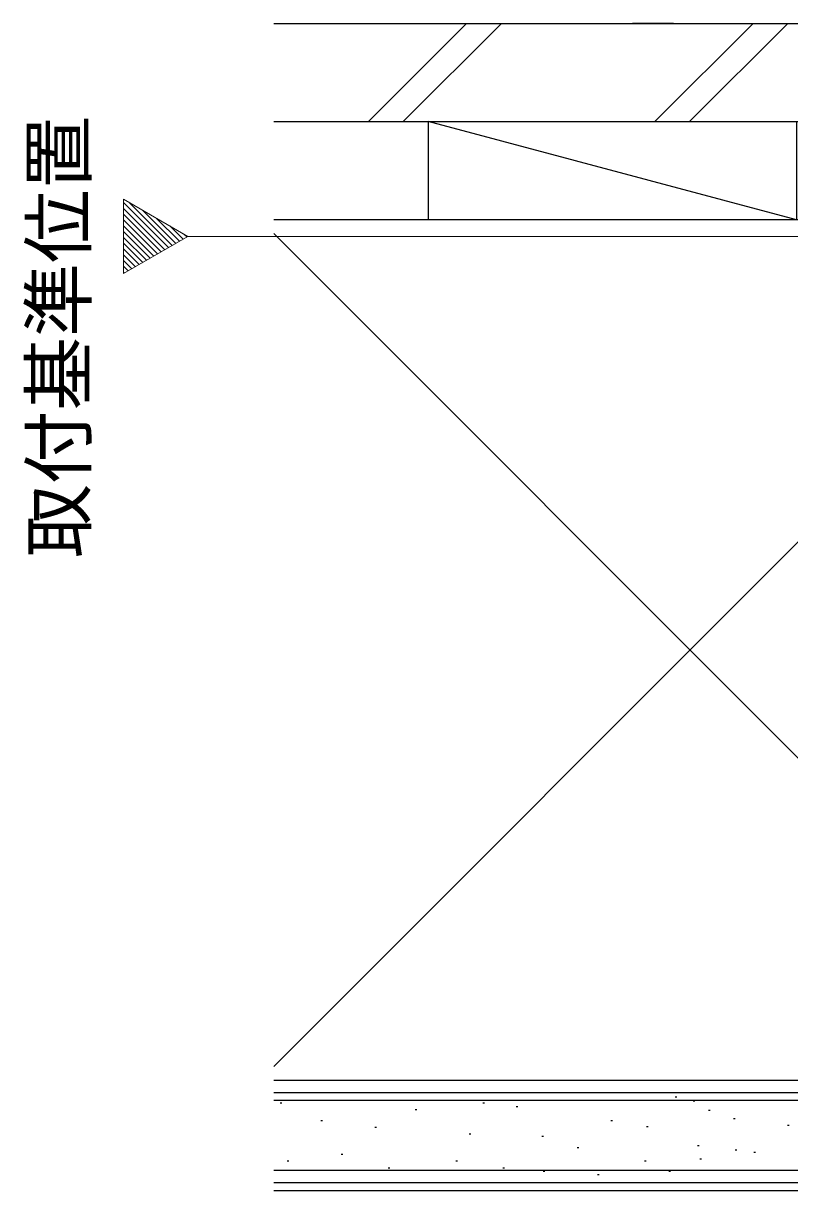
# Model space of a CAD drawing. Units: millimetres, scale not verified. Extents: x -525 to 525, y -785 to 780.
# Drawn here: x -45.2 to 48.4, y 50.3 to 192.8 of the extents above; entities that cross this region are included whole.
import ezdxf
from ezdxf.enums import TextEntityAlignment as Align

# ---------------------------------------------------------------- set-up
doc = ezdxf.new("R2010")
doc.units = ezdxf.units.MM
doc.header["$LTSCALE"] = 4
for name, color, linetype in [('0-1_USER1', 3, 'Continuous'), ('0-7_YSS_K', 3, 'Continuous'), ('0-8_YSS_KE', 3, 'Continuous')]:
    doc.layers.add(name, color=color, linetype=linetype)
doc.layers.add('0-3_YKK_12', color=1, linetype='Continuous', lineweight=18)
doc.styles.add('ＭＳ ゴシック', font='')
doc.styles.get('ＭＳ ゴシック').set_extended_font_data('MS Gothic')

msp = doc.modelspace()

# ---------------------------------------------------------------- linework, layer by layer
at = {"layer": '0-3_YKK_12'}
for p, q in [((-27.502, 165.459), (-32.996, 170.953)), ((-27.951, 165.2), (-32.996, 170.246)), ((-27.054, 165.718), (-32.334, 170.998)), ((-26.606, 165.976), (-30.661, 170.032)), ((-28.399, 164.941), (-32.996, 169.539)), ((-28.847, 164.682), (-32.996, 168.831)), ((-26.158, 166.235), (-28.988, 169.066)), ((-29.296, 164.423), (-32.996, 168.124)), ((-29.744, 164.165), (-32.996, 167.417)), ((-25.709, 166.494), (-27.315, 168.1)), ((-25.261, 166.753), (-25.642, 167.134)), ((-25.121, 166.833), (215.899, 166.833)), ((-30.192, 163.906), (-32.996, 166.71)), ((-30.64, 163.647), (-32.996, 166.003)), ((-31.089, 163.388), (-32.996, 165.296)), ((-31.537, 163.129), (-32.996, 164.589)), ((-31.985, 162.871), (-32.996, 163.882)), ((-32.434, 162.612), (-32.996, 163.175)), ((-32.882, 162.353), (-32.996, 162.467))]:
    msp.add_line(p, q, dxfattribs=at)
msp.add_lwpolyline([(-32.996, 162.287), (-25.121, 166.833), (-32.996, 171.38)], close=True, dxfattribs=at)
at = {"layer": '0-7_YSS_K'}
for p, q in [((-3.072, 180.834), (8.928, 192.834)), ((13.17, 192.834), (1.17, 180.834)), ((34.213, 192.832), (29.213, 192.832)), ((31.928, 180.834), (43.928, 192.834)), ((48.17, 192.834), (36.17, 180.834)), ((49.213, 168.834), (4.213, 180.834)), ((4.213, 180.834), (4.213, 168.834)), ((88.713, 168.834), (-14.642, 65.479)), ((-14.642, 167.189), (88.713, 63.834)), ((-14.642, 62.334), (102.213, 62.334)), ((21.812, 61.356), (21.612, 61.356)), ((34.609, 61.745), (34.409, 61.745)), ((-13.63, 61.009), (-13.83, 61.009)), ((2.853, 60.185), (2.653, 60.185)), ((11.094, 61.009), (10.894, 61.009)), ((15.185, 60.576), (14.985, 60.576)), ((36.789, 61.268), (36.589, 61.268)), ((38.677, 60.127), (38.476, 60.127)), ((-8.686, 58.861), (-8.886, 58.861)), ((26.753, 58.861), (26.553, 58.861)), ((41.734, 59.12), (41.534, 59.12)), ((-2.092, 58.037), (-2.292, 58.037)), ((9.446, 57.213), (9.246, 57.213)), ((31.101, 58.127), (30.901, 58.127)), ((48.327, 58.295), (48.127, 58.295)), ((18.304, 56.958), (18.104, 56.958)), ((37.338, 55.789), (37.138, 55.789)), ((-6.213, 54.74), (-6.413, 54.74)), ((22.633, 55.564), (22.433, 55.564)), ((37.613, 54.175), (37.413, 54.175)), ((41.947, 55.277), (41.747, 55.277)), ((44.206, 54.999), (44.006, 54.999)), ((-14.642, 52.834), (102.213, 52.834)), ((-12.806, 53.916), (-13.006, 53.916)), ((-0.444, 53.092), (-0.644, 53.092)), ((7.798, 53.916), (7.598, 53.916)), ((13.567, 53.092), (13.367, 53.092)), ((30.874, 53.916), (30.674, 53.916)), ((18.493, 52.67), (18.293, 52.67)), ((25.105, 52.268), (24.905, 52.268)), ((33.83, 52.67), (33.63, 52.67)), ((-14.642, 50.334), (102.213, 50.334))]:
    msp.add_line(p, q, dxfattribs=at)
msp.add_lwpolyline([(-14.642, 180.834), (49.213, 180.834), (49.213, 168.834), (-14.642, 168.834)], dxfattribs=at)
at = {"layer": '0-8_YSS_KE'}
for p, q in [((-14.642, 192.834), (62.213, 192.834)), ((-14.642, 180.834), (62.213, 180.834)), ((-14.642, 63.834), (102.213, 63.834)), ((102.213, 61.334), (-14.642, 61.334)), ((-14.642, 51.334), (102.213, 51.334))]:
    msp.add_line(p, q, dxfattribs=at)
msp.add_lwpolyline([(-14.642, 63.834), (88.713, 63.834), (88.713, 168.834), (33.213, 168.834)], dxfattribs=at)

# ---------------------------------------------------------------- texts
at = {"layer": '0-1_USER1', "color": 1, "style": 'ＭＳ ゴシック'}
msp.add_text('取付基準位置', height=6.598, rotation=90, dxfattribs=at).set_placement((-35.641, 127.561), align=Align.BOTTOM_LEFT)

doc.saveas('drawing.dxf')
